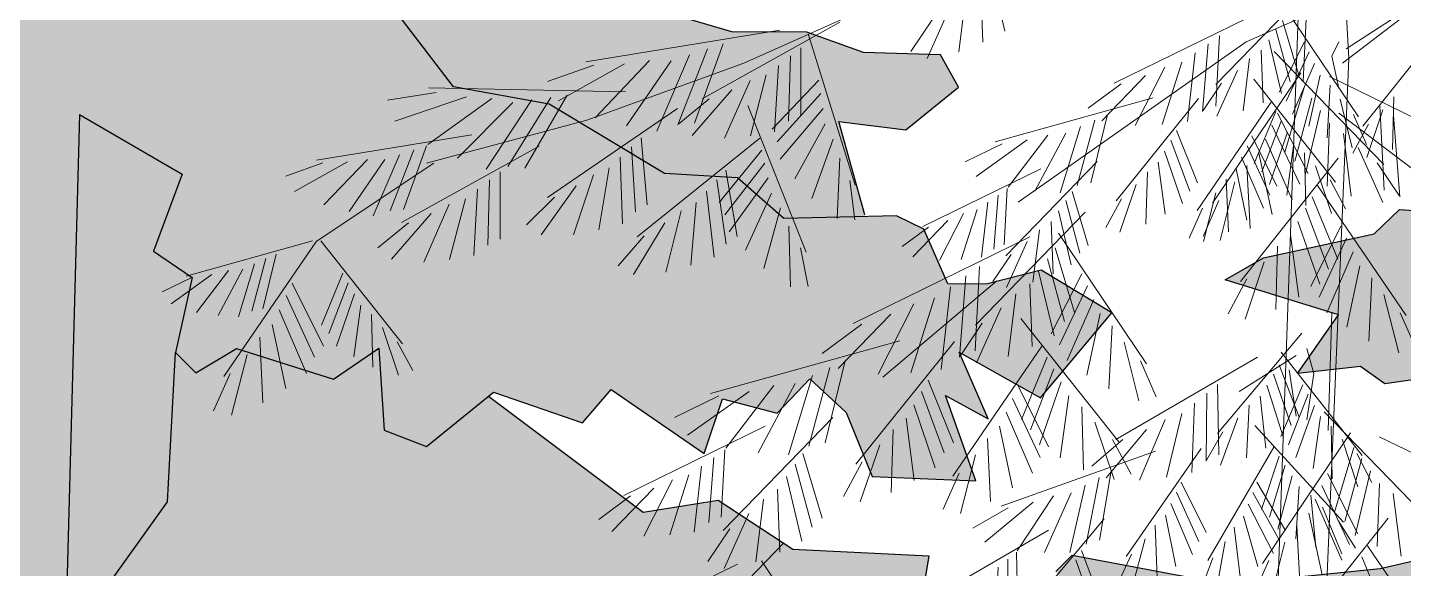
# Model space of a CAD drawing. Header units: millimetres. Extents: x 2403 to 72627, y 1744 to 50777.
# Drawn here: x 17841 to 22744, y 34175 to 36101 of the extents above; entities that cross this region are included whole.
import ezdxf

# ---------------------------------------------------------------- set-up
doc = ezdxf.new("R2010")
doc.units = ezdxf.units.MM
doc.layers.add('dwgmodels.com', color=250, linetype='Continuous')

# ---------------------------------------------------------------- blocks, each defined once
blk = doc.blocks.new('de7')
at = {"layer": 'dwgmodels.com', "linetype": 'Continuous', "lineweight": 0}
for p, q in [((-209.2, 39.8), (-24.2, 5194.2)), ((-6.1, 4475), (24.1, 3951.6)), ((-1054.1, 3943.4), (-387.3, 4241.8)), ((-44.5, 4172), (-57.2, 3911.6)), ((-616.3, 4115.4), (-588.7, 4000.3)), ((-656.9, 4075.1), (-670.9, 3963.4)), ((-632.1, 4092.9), (-627.9, 3981)), ((-50, 4072.9), (-212.7, 3905.2)), ((-683.1, 4050), (-727.3, 3951.8)), ((-717.2, 4022.6), (-756.2, 3964.3)), ((-131.8, 4035.9), (-394.2, 3907.6)), ((-57.2, 4025.9), (-158.8, 3981.5)), ((-89.3, 4041.5), (41.5, 3847.8)), ((12.7, 3943.4), (120.7, 4025.9)), ((19, 3968.7), (127, 4038.6)), ((-989.8, 4002.3), (-1335.7, 3945.7)), ((-882.9, 4016.5), (-1128, 3880.1)), ((-105.8, 4003.5), (-80.5, 3910.2)), ((-94.4, 4019.6), (-65.5, 3923.7)), ((194.7, 4014.2), (49.2, 3831.3)), ((-1090.8, 3977.9), (-1141.8, 3836.5)), ((-938.9, 3994), (-855.8, 3726.2)), ((-158.8, 3981.5), (-565.2, 3695.7)), ((-226.8, 3978), (-236.6, 3857.5)), ((-206.6, 3992.1), (-213.2, 3867.1)), ((-118.8, 3985.1), (-95.8, 3889.2)), ((-54.9, 3981.3), (-100.2, 3891.9)), ((6.3, 3981.5), (-6.4, 3956)), ((-1222, 3947.9), (-1319.1, 3846.2)), ((-1183.7, 3947.4), (-1262.9, 3831.8)), ((-1151.1, 3958.2), (-1209.1, 3822.1)), ((-1119, 3968.7), (-1171.9, 3833.7)), ((-971.1, 3956.2), (-974.3, 3840.2)), ((-952.4, 3970.7), (-952.4, 3850.5)), ((-249.9, 3961.9), (-263.5, 3839.3)), ((-152.7, 3951.5), (-164.3, 3858.5)), ((-132, 3966.4), (-128.5, 3873.1)), ((-108.9, 3964.1), (86.4, 3762.9)), ((-46.5, 3963.4), (-87.8, 3876)), ((24.1, 3951.6), (-30.5, 2656.6)), ((-6.4, 3956), (6.3, 3898.9)), ((-1321.5, 3940.1), (-1404.1, 3910.6)), ((-1266.9, 3942.2), (-1384.3, 3876.6)), ((-1333.5, 3841.7), (-1054.1, 3943.4)), ((-992.4, 3939.5), (-999.2, 3821.4)), ((-304, 3936.6), (-357, 3832.2)), ((-273.3, 3945.4), (-308.7, 3834.2)), ((-61.8, 3926.5), (-218.7, 3694)), ((-174.5, 3930.6), (-211.3, 3848.8)), ((-36.9, 3943), (-76.4, 3852.7)), ((-1264.9, 3892.1), (-1615.3, 3899.4)), ((-1043, 3912.6), (-1088.5, 3809.7)), ((-1014, 3922.5), (-1042.3, 3814.1)), ((-920.3, 3913), (-1003.3, 3826)), ((-381.6, 3906.5), (-440.3, 3863.1)), ((-338.5, 3921.3), (-416.4, 3840.7)), ((-202.9, 3907.8), (-235.4, 3859.2)), ((-145.1, 3914.8), (0.3, 3731.8)), ((-55.7, 3900.3), (-90.3, 3785.2)), ((-27.3, 3922.3), (-47.1, 3831)), ((-9.5, 3904), (-14.4, 3810.4)), ((-10.7, 3919.8), (304.2, 3765.8)), ((-1602.4, 3891.3), (-1688.9, 3877.3)), ((-1548.3, 3883.4), (-1675.7, 3840.2)), ((-1503.1, 3880.8), (-1617.1, 3798.5)), ((-1431.5, 3878), (-1513.3, 3754.8)), ((-1398, 3882.5), (-1474.6, 3759.4)), ((-1368.7, 3886.4), (-1444.5, 3756.7)), ((-1115.8, 3879.8), (-1170, 3835.2)), ((-1075.3, 3896.1), (-1145.8, 3814.9)), ((-916.8, 3889.5), (-994.6, 3803.4)), ((-324.8, 3881.8), (-606.2, 3803.4)), ((-243.8, 3880.6), (-390.4, 3698.6)), ((-114.2, 3873.9), (-246.1, 3681)), ((-41.9, 3881), (-72.3, 3769)), ((8.3, 3879.5), (30.1, 3792.6)), ((104.4, 3883.3), (102, 3789.6)), ((-1465.6, 3873.3), (-1564.4, 3774.1)), ((-1172.2, 3862.6), (-1403.7, 3704.2)), ((-1047, 3867.8), (-943.2, 3607.2)), ((-912.9, 3862.8), (-989.5, 3772.6)), ((-406.3, 3852.3), (-435.6, 3730.6)), ((-106.2, 3857.4), (-144.4, 3764.8)), ((-103, 3854.2), (-48.7, 3747)), ((-26.3, 3858.9), (-53.9, 3743.8)), ((266.7, 3657.6), (6.3, 3854.4)), ((32.3, 3852.1), (55.7, 3798.5)), ((84.8, 3860.4), (56.2, 3775.4)), ((79, 3867.2), (87, 3717.2)), ((103.3, 3850.3), (115, 3705.7)), ((-1619.2, 3765.5), (-1333.5, 3841.7)), ((-909, 3835.6), (-963.4, 3737.6)), ((-454.4, 3830.5), (-490.1, 3712.5)), ((-428.8, 3842.2), (-460.3, 3725.5)), ((-96.4, 3840.3), (-130.8, 3749.9)), ((-113.1, 3832.8), (-63.5, 3727.9)), ((-10.5, 3836.4), (-14.7, 3724.4)), ((58.8, 3834.9), (31.2, 3783.3)), ((-1538.7, 3815.8), (-1815.5, 3770.5)), ((-1025.6, 3810.1), (-1244, 3634.2)), ((-1237.1, 3810.6), (-1226.1, 3690.9)), ((-894.9, 3808.4), (-933, 3702.5)), ((-548.9, 3806.7), (-640.1, 3741.6)), ((-512.2, 3815.5), (-583.3, 3722.5)), ((-480.4, 3818.6), (-535.5, 3715.6)), ((-293, 3806.4), (-259.2, 3715.8)), ((-283.1, 3823.5), (-245.5, 3730.6)), ((-148.9, 3813.9), (-104.2, 3724.3)), ((-124.6, 3808.4), (-77.2, 3699.9)), ((-85.3, 3820.7), (-117.6, 3727.5)), ((-74, 3800.8), (-86.7, 3708.2)), ((14.3, 3818.5), (28.3, 3706.9)), ((-1667.8, 3780.4), (-1714.2, 3671.6)), ((-1642.1, 3788.9), (-1684.4, 3680.8)), ((-1418.9, 3795.9), (-1664, 3659.6)), ((-1619.6, 3796.2), (-1660.3, 3683.1)), ((-1274.1, 3775.9), (-1270, 3657.6)), ((-1254.4, 3794.4), (-1247, 3678.6)), ((-1022.1, 3788.4), (-1098, 3695.2)), ((-593.9, 3800), (-659.6, 3768)), ((-304.3, 3786.9), (-272.5, 3693.5)), ((-167.1, 3775.8), (-128.2, 3685.2)), ((-157.4, 3796.1), (-116.7, 3708.4)), ((-136.2, 3783.4), (-112.4, 3673.9)), ((-54.9, 3783.9), (-52.5, 3690.2)), ((40.5, 3793.4), (84.6, 3695.3)), ((-1804.1, 3766), (-1870.2, 3742.4)), ((-1760.5, 3767.7), (-1854.4, 3715.1)), ((-1816.1, 3625.8), (-1606.6, 3765.5)), ((-1724.5, 3772.2), (-1802.2, 3690.9)), ((-1693.9, 3771.8), (-1757.2, 3679.3)), ((-1294.1, 3757), (-1312.2, 3646.4)), ((-1016.8, 3765.3), (-1087.6, 3673.4)), ((-1086.2, 3753.2), (-1065.9, 3634.7)), ((-882.9, 3774.2), (-887.9, 3666.7)), ((-525, 3755.1), (-734.9, 3652.4)), ((-424.6, 3768.1), (-587.4, 3600.4)), ((-315.6, 3767), (-303.5, 3674.4)), ((-176.9, 3755.1), (-157.6, 3663.7)), ((5.2, 3774.4), (-169.3, 3554.9)), ((-157.5, 3761.5), (-151.6, 3649.1)), ((-35.2, 3760.9), (-6.7, 3675.9)), ((74.6, 3766.1), (113.6, 3707.8)), ((-1507.1, 3735.6), (-1510.3, 3619.6)), ((-1488.4, 3750.2), (-1488.4, 3630)), ((-1322, 3744.4), (-1357.8, 3637.8)), ((-1102.2, 3735.7), (-1085.7, 3620.9)), ((-1010.8, 3739), (-1080.2, 3643.1)), ((-864.9, 3734.4), (-856.5, 3664.7)), ((-354.7, 3727.4), (-383.8, 3642.6)), ((-334.9, 3750.2), (-337.9, 3656.6)), ((-178.9, 3732.2), (-205.1, 3627.8)), ((-194.8, 3736.9), (-190.5, 3643.3)), ((-9.2, 3735.5), (18.3, 3683.9)), ((-1528.4, 3719), (-1535.2, 3600.8)), ((-1391.5, 3705), (-1441.3, 3655.6)), ((-1352.7, 3725.1), (-1415.4, 3637.7)), ((-1120.4, 3715.7), (-1107.1, 3598.1)), ((-1004.8, 3712.1), (-1051.3, 3610.2)), ((-601, 3708.7), (-608.8, 3612.4)), ((-584.8, 3720), (-590.1, 3620)), ((-469, 3714.8), (-440.2, 3618.9)), ((-212.8, 3712.6), (-235.1, 3625.8)), ((-41.5, 3705.6), (4.3, 3594.5)), ((-31.9, 3725.4), (126.4, 3493.9)), ((-1579, 3692.1), (-1624.5, 3589.2)), ((-1550, 3702), (-1578.3, 3593.6)), ((-1165.7, 3680.6), (-1193.1, 3571.5)), ((-1138.8, 3695.3), (-1148.3, 3583.7)), ((-988.6, 3686.1), (-1018.3, 3577.6)), ((-638.2, 3682.7), (-666.5, 3593.7)), ((-446, 3678.4), (-641.4, 3477.1)), ((-619.5, 3695.8), (-630.3, 3597.8)), ((-493.5, 3680.3), (-470.5, 3584.4)), ((-480.5, 3698.7), (-455.2, 3605.4)), ((-380.9, 3702.1), (-408.7, 3650.7)), ((-236.9, 3685.3), (-260.6, 3631.9)), ((-207.6, 3699.2), (-235.7, 3635)), ((-53.2, 3685.1), (-12, 3576.6)), ((-1651.8, 3659.3), (-1705.9, 3614.7)), ((-1611.3, 3675.6), (-1681.8, 3594.4)), ((-1194.7, 3658.9), (-1250.5, 3566.9)), ((-690.4, 3663.4), (-752.6, 3598.9)), ((-662.7, 3675.7), (-705.2, 3592.1)), ((-506.6, 3661.6), (-503.1, 3568.3)), ((-66.6, 3661.6), (-27.8, 3549.7)), ((9.8, 3653.4), (-43.9, 3545.9)), ((-1231.9, 3635.9), (-1277.7, 3582.7)), ((-973.9, 3653), (-970.6, 3545.4)), ((-544.3, 3634), (-859.2, 3480)), ((-724.8, 3651.6), (-771.8, 3616.8)), ((-527.3, 3646.7), (-539, 3553.7)), ((-493.2, 3640.7), (-336.3, 3408.3)), ((-80.1, 3637.6), (-64.9, 3526.6)), ((20, 3632.1), (-28.9, 3526.8)), ((-1822.4, 3627.1), (-2047.5, 3564.3)), ((-1815.7, 3626.7), (-1980.7, 3385.6)), ((-1807.6, 3626.9), (-1662.1, 3443.9)), ((-952.9, 3614.7), (-939.1, 3545.9)), ((-549.2, 3625.8), (-585.9, 3544)), ((-499.3, 3614.5), (-464.7, 3499.4)), ((-103.1, 3617.4), (-105.9, 3504.9)), ((31.7, 3607.7), (-15, 3498.9)), ((-1926.1, 3586), (-1954.6, 3491.6)), ((-1905.6, 3595.4), (-1930.8, 3502)), ((-1887.6, 3603.5), (-1911, 3506.1)), ((-634, 3581.5), (-641.9, 3431.4)), ((-577.6, 3603), (-610.1, 3554.4)), ((-513.1, 3595.2), (-482.7, 3483.2)), ((-126.7, 3589.8), (-160.9, 3487.8)), ((43.4, 3582.8), (20.3, 3473.2)), ((-2037.7, 3561.7), (-2090.3, 3536.1)), ((-2001.7, 3567), (-2074.7, 3515)), ((-1972.3, 3574.1), (-2029.2, 3499.6)), ((-1946.9, 3576.5), (-1990.9, 3494.2)), ((-1768.7, 3569.5), (-1806.8, 3476.9)), ((-806.5, 3384.6), (-603.3, 3556)), ((-658.3, 3564.6), (-670, 3420)), ((-528.7, 3573.1), (-501.1, 3458)), ((-452, 3568.5), (-506.3, 3461.3)), ((-157.9, 3559.3), (-190.9, 3497.4)), ((64.9, 3561), (59.7, 3448.6)), ((-1859.1, 3551.7), (-1803.2, 3439.7)), ((-1758.8, 3552.4), (-1793.2, 3462)), ((-1747.7, 3532.8), (-1780, 3439.6)), ((-686, 3545.2), (-702.3, 3398.2)), ((-569.3, 3532.8), (-583.3, 3421.2)), ((-544.5, 3550.6), (-540.3, 3438.7)), ((-441.9, 3547.1), (-491.5, 3442.2)), ((86.4, 3531.8), (113.2, 3427.6)), ((-1869.8, 3529.5), (-1818.9, 3419.9)), ((-1736.5, 3512.8), (-1749.1, 3420.3)), ((-750.9, 3514.9), (-814.5, 3389.6)), ((-714.1, 3525.5), (-756.5, 3392)), ((-595.5, 3507.7), (-639.6, 3409.6)), ((-430.4, 3522.6), (-477.8, 3414.1)), ((-1881.9, 3504), (-1833.3, 3390.8)), ((-1717.3, 3496), (-1714.9, 3402.3)), ((-792.3, 3496.5), (-885.7, 3399.8)), ((-560.2, 3488.7), (-385.7, 3269.2)), ((-418.8, 3497.7), (-442.6, 3388.2)), ((-6.4, 3498.9), (-12.7, 3289.3)), ((115.3, 3499.1), (143.9, 3435)), ((-1894.2, 3478.2), (-1870.1, 3364)), ((-1697.7, 3473), (-1669.1, 3388)), ((-844, 3478.8), (-914.5, 3426.7)), ((-629.6, 3480.3), (-668.6, 3422)), ((-397.5, 3475.7), (-403.4, 3363.4)), ((-59.6, 3462.7), (-210.1, 3283.9)), ((-1916.5, 3455.4), (-1911.1, 3338.4)), ((-1671.7, 3447.5), (-1644.1, 3396)), ((-775.8, 3449.1), (-1113.5, 3355)), ((-678.7, 3447.6), (-854.6, 3229.2)), ((-523.1, 3439.7), (-681.4, 3208.2)), ((-376.1, 3446.4), (-349.9, 3342)), ((-50.8, 3435.3), (-38.1, 3390.9)), ((-1939, 3425), (-1966.9, 3316.5)), ((-873.6, 3413.7), (-908.8, 3267.7)), ((-513.5, 3419.9), (-559.3, 3308.7)), ((-138.7, 3420.1), (-391.3, 3273.4)), ((-347.4, 3413.5), (-319.3, 3349.2)), ((-171.5, 3359.1), (-69.9, 3422.7)), ((-96.6, 3428.7), (47.6, 3244.7)), ((-1969.1, 3390.9), (-1998.8, 3324.2)), ((-931.4, 3387.6), (-974.2, 3245.9)), ((-900.6, 3401.6), (-938.4, 3261.5)), ((-501.7, 3399.3), (-543, 3290.8)), ((-110.4, 3389.6), (-78.6, 3298.3)), ((-100.1, 3406.5), (-64.5, 3312.9)), ((-69.9, 3314.7), (-82.6, 3397.2)), ((-38.1, 3390.9), (-50.8, 3308.4)), ((-1044.8, 3359.1), (-1154.2, 3280.9)), ((-1000.7, 3369.6), (-1086.1, 3257.9)), ((-962.6, 3373.2), (-1028.6, 3249.7)), ((-725.8, 3379.1), (-680.7, 3267.7)), ((-564.7, 3367.7), (-511.1, 3260.1)), ((-488.4, 3375.8), (-527.2, 3264)), ((-210.1, 3371.1), (-207.9, 3245.9)), ((-122.1, 3370.4), (-92.4, 3276.3)), ((-58.1, 3371), (-96.9, 3278.7)), ((-1098.8, 3351), (-1177.6, 3312.6)), ((-751.2, 3335.2), (-713.1, 3223.1)), ((-737.7, 3358.6), (-697.1, 3249.9)), ((-575, 3346.3), (-526.1, 3241.1)), ((-474.9, 3351.9), (-490.1, 3240.9)), ((-251.2, 3337.9), (-256, 3214.7)), ((-229.3, 3355.6), (-230.5, 3234.7)), ((-153.5, 3334.4), (-158.5, 3240.8)), ((-133.9, 3350.7), (-123.8, 3257.9)), ((-48.4, 3353.8), (-83.4, 3263.7)), ((-895.6, 3312.6), (-1091, 3111.4)), ((-764.9, 3311.4), (-750.3, 3200.2)), ((-586.6, 3321.9), (-539.9, 3213.2)), ((-451.9, 3331.6), (-449, 3219.2)), ((-273.4, 3319.8), (-300.8, 3206.3)), ((-173.8, 3312), (-204.6, 3227.8)), ((-37.4, 3334.2), (-70.4, 3241.2)), ((-26.3, 3314.1), (-39.6, 3221.7)), ((-20, 3322.8), (175.3, 3121.5)), ((-1016.1, 3297), (-1268, 3173.8)), ((-787.9, 3291.3), (-791.5, 3178.8)), ((-598.4, 3297.1), (-575.3, 3187.4)), ((-428.3, 3304.1), (-394.1, 3202.1)), ((-336.7, 3291.1), (-408.6, 3205.2)), ((-303.3, 3308.8), (-348.8, 3200.9)), ((-200.5, 3287.3), (-229.4, 3236.5)), ((-143.3, 3298.3), (14.7, 3126.2)), ((-7.3, 3297.1), (-5.5, 3203.4)), ((-811.7, 3263.9), (-846.6, 3162.1)), ((-619.8, 3275.2), (-614.6, 3162.9)), ((-378.6, 3273.3), (-434.1, 3225.8)), ((-397.1, 3273.5), (-364.1, 3211.6)), ((27.1, 3285.1), (-129.8, 3052.7)), ((12.2, 3274.1), (40.2, 3188.9)), ((78.2, 3278.4), (393.1, 3124.4)), ((-1107.3, 3241.5), (-1116.6, 3125.8)), ((-1087.8, 3255), (-1094.2, 3134.9)), ((-948.9, 3248.7), (-914.3, 3133.6)), ((-641.4, 3246.1), (-668.2, 3141.9)), ((-320.2, 3252.6), (-595.3, 3154.4)), ((-239.3, 3257.2), (-372.6, 3065.2)), ((-109.6, 3259.8), (-227.5, 3058)), ((-100.4, 3243.9), (-131.9, 3148.8)), ((33.2, 3258.9), (-1.4, 3143.8)), ((47, 3239.6), (16.6, 3127.6)), ((38.1, 3248.4), (65.2, 3196.6)), ((-1129.4, 3226), (-1142.5, 3108.3)), ((-962.6, 3229.4), (-932.3, 3117.4)), ((-843.1, 3233.5), (-876.5, 3171.8)), ((-670.3, 3213.3), (-698.9, 3149.2)), ((-399.4, 3217.5), (-420, 3093.9)), ((-89.4, 3227.5), (-117.3, 3134.9)), ((-14.1, 3212.9), (40.2, 3105.7)), ((62.6, 3217.5), (35, 3102.4)), ((-1181.4, 3201.7), (-1232.3, 3101.5)), ((-1151.9, 3210.2), (-1185.9, 3103.4)), ((-978.2, 3207.4), (-950.7, 3092.3)), ((-445.8, 3192.3), (-473, 3072)), ((-421.1, 3205.7), (-444.3, 3087.1)), ((-274.5, 3197.4), (-230.4, 3107.5)), ((-139.9, 3197.4), (-89, 3111.2)), ((-76.9, 3208.7), (-102.6, 3113.5)), ((-64.3, 3189.6), (-70.4, 3096.4)), ((-24.2, 3191.5), (25.4, 3086.6)), ((78.4, 3195), (74.2, 3083.1)), ((-1255.8, 3172.8), (-1312.3, 3131.1)), ((-1214.5, 3187), (-1289.2, 3109.6)), ((-1018.9, 3167), (-1032.8, 3055.4)), ((-994, 3184.9), (-989.8, 3072.9)), ((-502.4, 3173.3), (-566.8, 3075.4)), ((-471, 3178.5), (-518.5, 3072)), ((-283.2, 3179.7), (-243, 3091.7)), ((-147.2, 3179.1), (-100.3, 3094.5)), ((-44, 3174.2), (-35, 3080.9)), ((-35.7, 3167), (11.7, 3058.5)), ((103.2, 3177.2), (117.2, 3065.6)), ((-1045.1, 3141.9), (-1089.2, 3043.8)), ((-582.8, 3152), (-646.1, 3115.4)), ((-538.4, 3161.9), (-624.8, 3090.5)), ((-302.9, 3138.8), (-284.3, 3047.3)), ((-293, 3159.4), (-254.7, 3068.5)), ((-155.4, 3158.1), (-110.2, 3070.5)), ((-47.3, 3142.1), (-23.5, 3032.6)), ((-22.8, 3152.7), (11.7, 3069.9)), ((-1079.2, 3114.6), (-1118.1, 3056.2)), ((-411.7, 3132.1), (-562.2, 2953.3)), ((-320.9, 3120.7), (-317.3, 3027.1)), ((-180.3, 3117.3), (-169.3, 3024.3)), ((-163.7, 3136.8), (-138, 3047)), ((94.1, 3133.1), (-80.4, 2913.6)), ((-68.6, 3120.1), (-62.7, 3007.8)), ((5, 3129.1), (36.1, 3079.6)), ((-510.9, 3112), (-713, 2994.7)), ((-339.1, 3096.5), (-362, 3009.9)), ((-196.5, 3091.8), (-212.6, 3003.6)), ((-90, 3090.8), (-116.2, 2986.4)), ((-983.4, 3088.6), (-1146.2, 2920.9)), ((-568.1, 3072.8), (-566.3, 2972.7)), ((-452.2, 3075.9), (-416.6, 2982.2)), ((-363.4, 3069.4), (-387.5, 3016.2)), ((57, 3084.1), (215.3, 2852.6)), ((-1065.3, 3051.7), (-1327.7, 2923.3)), ((-1022.7, 3057.2), (-892, 2863.5)), ((-600.9, 3046.2), (-604.8, 2947.7)), ((-583.4, 3060.4), (-584.4, 2963.7)), ((-462.5, 3059), (-430.6, 2967.7)), ((-218.6, 3062.9), (-238.5, 3007.9)), ((-118.7, 3057.9), (-146.8, 2993.6)), ((47.4, 3064.3), (93.2, 2953.1))]:
    blk.add_line(p, q, dxfattribs=at)
blk = doc.blocks.new('Pine 1 Elev_130')
h = blk.add_hatch(color=256)
h.dxf.hatch_style = 1
h.set_gradient(color1=(0, 127, 31), one_color=1, tint=1, name='SPHERICAL')
h.paths.add_polyline_path([(450.3, 2550.3), (391.1, 2573.1), (383.9, 2687.4), (320.7, 2644), (185.2, 2686.8), (128.6, 2653.1), (100.4, 2681.4), (89.2, 2473.5), (-53.3, 2274.3), (-33.6, 3012.8), (109.7, 2930), (69.8, 2822.7), (123.4, 2785.8), (100.4, 2681.4), (128.6, 2653.1), (185.2, 2686.8), (320.7, 2644), (383.9, 2687.4), (391.1, 2573.1), (450.3, 2550.3), (543.8, 2626.3), (667.9, 2583.5), (707.6, 2629.6), (837.3, 2540.6), (862.9, 2616.8), (939.1, 2596.8), (984.5, 2644.6), (1035.2, 2597.9), (1071.6, 2508.8), (1216.2, 2502.4), (1173.7, 2621.4), (1233.5, 2589.1), (1193, 2681.6), (1306.4, 2618.2), (1405.7, 2736.5), (1307, 2796.1), (1230.7, 2776.6), (1177, 2776.8), (1143.4, 2853.2), (1105.3, 2871.7), (1062.2, 2870.6), (1025.2, 3003.3), (1118.4, 2991.7), (1192, 3050.8), (1166.7, 3096), (1059.4, 3099.2), (980.4, 3127.7), (875.9, 3128), (672.7, 3188), (613.5, 3224.9), (511.8, 3236.6), (472.4, 3281.9), (424.7, 3355.5), (399.6, 3468.6), (520.9, 3408.9), (591.3, 3340.8), (631, 3405.7), (738.2, 3337.5), (870.8, 3299), (933.2, 3368), (1045.9, 3297), (1122.4, 3367.4), (1238.3, 3375.5), (1244.3, 3480), (1388.5, 3538.8), (1309.7, 3612.5), (1256.1, 3643.8), (1114.8, 3616), (1146.1, 3692.1), (1123.6, 3726.1), (925.8, 3718.3), (736.7, 3766.9), (559, 3852.2), (376.1, 4076), (181.7, 4270.9), (71.9, 4294), (-211.3, 4583), (-418, 4389.3), (-598.5, 4288.2), (-627.4, 4236.2), (-818.1, 4195.8), (-968.4, 4224.7), (-1043.5, 4236.2), (-1130.2, 4166.9), (-1159.1, 4103.3), (-1037.8, 4190), (-985.7, 4161.1), (-1014.6, 4097.5), (-945.3, 4138), (-893.3, 4109.1), (-760.4, 4103.3), (-748.8, 4010.8), (-673.7, 4010.8), (-679.4, 3941.5), (-604.1, 3866.1), (-712.3, 3797), (-1034.5, 3758.5), (-1268.9, 3764.9), (-1435.5, 3782.4), (-1514.7, 3762.9), (-1466.8, 3726), (-1387.8, 3683.4), (-1393.6, 3635.4), (-1429.7, 3558.9), (-1352.9, 3568.9), (-1309, 3618.2), (-1286.3, 3629.4), (-1272.4, 3550.2), (-1233, 3527.5), (-1108.5, 3589.3), (-1094.5, 3535.5), (-1162.7, 3434.1), (-1145.8, 3394.5), (-1038.2, 3470.4), (-947.8, 3472.9), (-891.4, 3447.3), (-919.9, 3365.5), (-894.7, 3320.2), (-722.1, 3352.1), (-640.2, 3395.7), (-580.9, 3392.6), (-422.7, 3392.1), (-366, 3442.8), (-320.9, 3408.7), (-291.7, 3413.1), (-314.4, 3254.8), (-423.6, 3104), (-672.5, 3008.7), (-878.7, 3003.8), (-893, 2950.1), (-1076.9, 2871.6), (-1204, 2880.5), (-1239.4, 2846.7), (-1393.5, 2813.3), (-1447.2, 2782.4), (-1289.2, 2733.9), (-1346, 2652.2), (-1258.4, 2661.8), (-1224.5, 2637.6), (-1118.7, 2652.7), (-1103.2, 2593.5), (-1029.9, 2552.3), (-991.3, 2435.1), (-1231, 2380.6), (-1445.8, 2358.7), (-1660.3, 2398.9), (-1683, 2376.4), (-1612.7, 2277.3), (-1498.5, 2212), (-1367.1, 2234.2), (-1361.6, 2200.2), (-1523.1, 2034.1), (-1494.9, 2017.1), (-1410.2, 2005.5), (-1321.2, 2002.4), (-1240.5, 2072.7), (-1272, 1945.7), (-1229.7, 1903.2), (-1071.3, 1993.1), (-1020.6, 1928), (-935.7, 1987), (-862.2, 1992.4), (-736.5, 1934.2), (-870.2, 1635.5), (-1014.6, 1600.9), (-956.8, 1554.6), (-1066.7, 1502.6), (-1043.5, 1462.2), (-1008.9, 1462.2), (-906.7, 1345.7), (-881.4, 1308.9), (-779.9, 1229.4), (-743, 1127), (-552.3, 1190.5), (-562.8, 1101.6), (-413, 1135), (-326.9, 1063.4), (-202.8, 1077.9), (-222.9, 959.4), (-40.9, 896.5), (66.7, 973.9), (106.2, 958.2), (154.4, 1011.7), (227.8, 997.4), (287.3, 1067.8), (447.5, 1046.1), (507.1, 904.7), (399.5, 813.2), (499.5, 682), (579.9, 688.3), (614, 770.1), (822.8, 684.7), (884.8, 632.3), (955.7, 722.4), (1133.8, 771.3), (1424.2, 728.2), (1470.1, 795.6), (1382.7, 860.9), (1594.6, 874.3), (1512.8, 900), (1710.6, 933.3), (1586.4, 959.1), (1578, 984.5), (1747.8, 1077.2), (1714, 1111.2), (1612.3, 1103.1), (1394.7, 1075.5), (1293.2, 1138), (1135.2, 1190.5), (1031.2, 1311.9), (1164.1, 1288.8), (1302.8, 1375.5), (1366.4, 1358.1), (1406.9, 1381.3), (1366.4, 1421.7), (1412.7, 1462.2), (1505.1, 1450.6), (1516.7, 1485.3), (1487.8, 1537.3), (1580.2, 1577.7), (1614, 1637), (1568.7, 1658.7), (1455.7, 1603.6), (1292.1, 1663.4), (1135.2, 1670.2), (1023.8, 1678.4), (922.3, 1763.5), (841, 1828.9), (1060.1, 1982.3), (1089, 1953.4), (1117.5, 1856.1), (1181.5, 1901.4), (1187.3, 2011.2), (1315.7, 1988.2), (1389.5, 1976.5), (1372.4, 2036), (1412.7, 2097.9), (1557.1, 2097.9), (1701.6, 2178.8), (1747.8, 2282.8), (1713.2, 2317.5), (1661.2, 2265.5), (1516.7, 2201.9), (1435.8, 2253.9), (1516.7, 2323.3), (1366.4, 2265.5), (1127.5, 2305.2), (1141.7, 2344.7), (1150.4, 2398.3), (961.1, 2407.4), (856.8, 2475.6), (752.3, 2459), (536.5, 2620.4)])
h = blk.add_hatch(color=256)
h.dxf.hatch_style = 1
h.set_gradient(color1=(127, 95, 63), one_color=1, tint=1, name='SPHERICAL')
h.paths.add_polyline_path([(-142, 0), (112.3, -5.8), (83.4, 670.4), (-136.2, 682)])
h.paths.add_polyline_path([(69.8, 2822.7), (109.7, 2930), (-33.6, 3012.8), (-53.3, 2274.3), (89.2, 2473.5), (100.4, 2681.4), (123.4, 2785.8)])
for p, q in [((-33.6, 3012.8), (109.7, 2930)), ((-53.3, 2274.3), (89.2, 2473.5))]:
    blk.add_line(p, q)
at = {"layer": 'dwgmodels.com', "linetype": 'Continuous'}
for p, q in [((488, 3051.5), (376.1, 3197.5)), ((875.9, 3128), (672.7, 3188)), ((980.4, 3127.7), (875.9, 3128)), ((1059.4, 3099.2), (980.4, 3127.7)), ((1166.7, 3096), (1059.4, 3099.2)), ((1192, 3050.8), (1166.7, 3096)), ((621.3, 3027.2), (488, 3051.5)), ((1118.4, 2991.7), (1192, 3050.8)), ((-33.6, 3012.8), (-53.3, 2274.3)), ((782, 2930.6), (621.3, 3027.2)), ((1061.5, 2873.2), (1025.2, 3003.3)), ((1025.2, 3003.3), (1118.4, 2991.7)), ((109.7, 2930), (69.8, 2822.7)), ((883.7, 2924.6), (782, 2930.6)), ((948.5, 2867.9), (883.7, 2924.6)), ((-1239.4, 2846.7), (-1204, 2880.5)), ((-1204, 2880.5), (-1076.9, 2871.6)), ((1105.3, 2871.7), (948.5, 2867.9)), ((1143.4, 2853.2), (1105.3, 2871.7)), ((-1393.5, 2813.3), (-1239.4, 2846.7)), ((1177, 2776.8), (1143.4, 2853.2)), ((69.8, 2822.7), (123.4, 2785.8)), ((-1447.2, 2782.4), (-1393.5, 2813.3)), ((-1289.2, 2733.9), (-1447.2, 2782.4)), ((123.4, 2785.8), (100.4, 2681.4)), ((1307, 2796.1), (1230.7, 2776.6)), ((1405.7, 2736.5), (1307, 2796.1)), ((1230.7, 2776.6), (1177, 2776.8)), ((-1346, 2652.2), (-1289.2, 2733.9)), ((1306.4, 2618.2), (1405.7, 2736.5)), ((128.6, 2653.1), (185.2, 2686.8)), ((185.2, 2686.8), (320.7, 2644)), ((320.7, 2644), (383.9, 2687.4)), ((383.9, 2687.4), (391.1, 2573.1)), ((89.2, 2473.5), (100.4, 2681.4)), ((100.4, 2681.4), (128.6, 2653.1)), ((1233.5, 2589.1), (1193, 2681.6)), ((1193, 2681.6), (1306.4, 2618.2)), ((-1258.4, 2661.8), (-1346, 2652.2)), ((-1224.5, 2637.6), (-1258.4, 2661.8)), ((-1118.7, 2652.7), (-1224.5, 2637.6)), ((667.9, 2583.5), (707.6, 2629.6)), ((707.6, 2629.6), (837.3, 2540.6)), ((939.1, 2596.8), (984.5, 2644.6)), ((984.5, 2644.6), (1035.2, 2597.9)), ((450.3, 2550.3), (543.8, 2626.3)), ((536.5, 2620.4), (752.3, 2459)), ((543.8, 2626.3), (667.9, 2583.5)), ((837.3, 2540.6), (862.9, 2616.8)), ((862.9, 2616.8), (939.1, 2596.8)), ((1216.2, 2502.4), (1173.7, 2621.4)), ((1173.7, 2621.4), (1233.5, 2589.1)), ((1035.2, 2597.9), (1071.6, 2508.8)), ((391.1, 2573.1), (450.3, 2550.3)), ((1071.6, 2508.8), (1216.2, 2502.4)), ((752.3, 2459), (856.8, 2475.6)), ((856.8, 2475.6), (961.1, 2407.4)), ((-1231, 2380.6), (-937, 2447.5)), ((-1683, 2376.4), (-1660.3, 2398.9)), ((-1660.3, 2398.9), (-1445.8, 2358.7)), ((961.1, 2407.4), (1150.4, 2398.3)), ((1150.4, 2398.3), (1141.7, 2344.7)), ((-1445.8, 2358.7), (-1231, 2380.6))]:
    blk.add_line(p, q, dxfattribs=at)

msp = doc.modelspace()

# ---------------------------------------------------------------- block references
at = {"layer": 'dwgmodels.com', "linetype": 'Continuous', "lineweight": 0, "xscale": 2.556092162598885, "yscale": 2.556092162598885, "zscale": 2.556092162598885}
for p in [(18112, 28090.2), (25807.7, 28090.2)]:
    msp.add_blockref('Pine 1 Elev_130', p, dxfattribs=at)
at = {"layer": 'dwgmodels.com', "xscale": 2, "yscale": 2, "zscale": 2}
msp.add_blockref('de7', (22501.7, 28087.4), dxfattribs=at)

doc.saveas('drawing.dxf')
